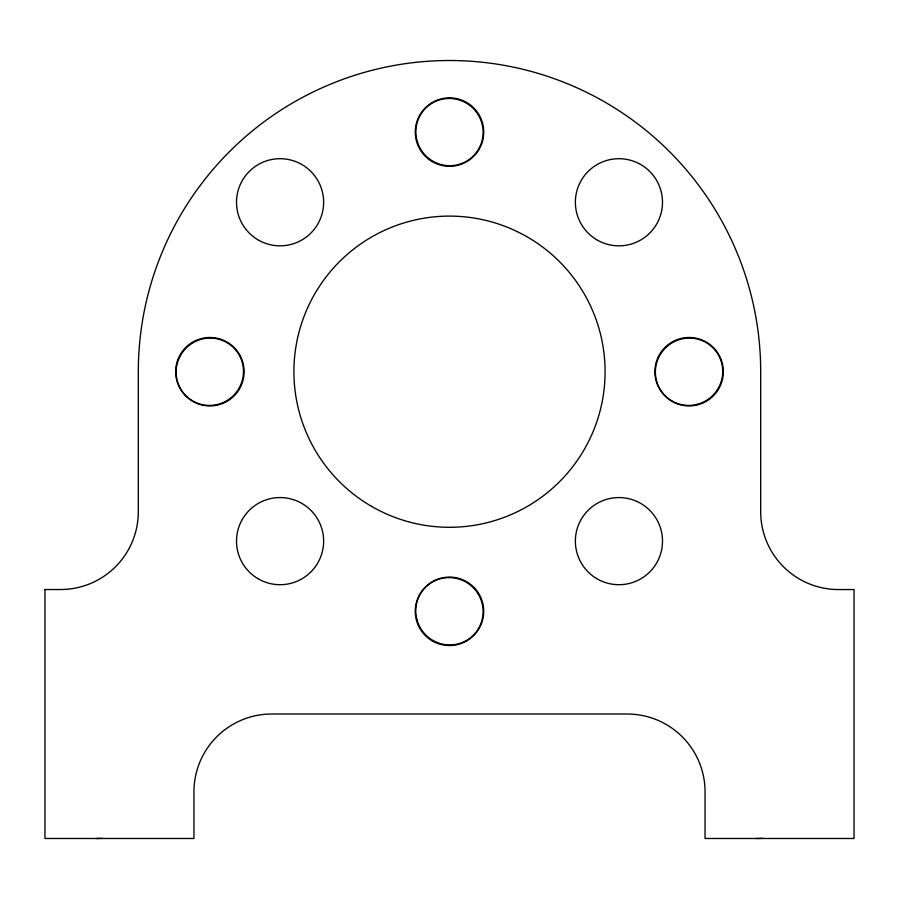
<?xml version="1.0" encoding="UTF-8"?>
<svg xmlns="http://www.w3.org/2000/svg" width="899" height="899" viewBox="0 0 899 899"><rect width="100%" height="100%" fill="white"/><g stroke="black" fill="none" stroke-linecap="round" stroke-linejoin="round"><path stroke-width="1.35" d="M762.566 838.329A33.847 3.427 -5.9 0 1 755.879 838.475M102.43 838.329A33.847 3.427 -5.9 0 1 95.744 838.475M44.95 589.53L44.95 838.486L193.948 838.486L193.948 791.805A77.797 77.797 0 0 1 271.745 714.008L627.255 714.02A77.797 77.797 0 0 1 705.052 791.817L705.052 838.486L854.05 838.486L854.05 589.542L838.497 589.542A77.797 77.797 0 0 1 760.689 511.745L760.689 371.703A311.189 311.189 0 0 0 449.5 60.514A311.189 311.189 0 0 0 138.311 371.703L138.311 511.733A77.797 77.797 0 0 1 60.514 589.53L44.95 589.53M371.399 506.272A155.594 155.594 0 0 0 605.094 372.051A155.594 155.594 0 0 0 372.006 236.774A155.594 155.594 0 0 0 371.399 506.272M672.003 401.347A34.229 34.229 0 0 0 723.347 371.703A34.229 34.229 0 0 0 672.003 342.058A34.229 34.229 0 0 0 672.003 401.347M430.554 160.595A34.229 34.229 0 0 0 483.662 134.232A34.229 34.229 0 0 0 434.284 101.418A34.229 34.229 0 0 0 430.554 160.595M192.768 401.347A34.229 34.229 0 0 0 244.112 371.703A34.229 34.229 0 0 0 192.768 342.058A34.229 34.229 0 0 0 192.768 401.347M432.385 640.965A34.229 34.229 0 0 0 483.729 611.32A34.229 34.229 0 0 0 432.385 581.675A34.229 34.229 0 0 0 432.385 640.965M596.486 239.606A43.568 43.568 0 0 0 662.496 203.039A43.568 43.568 0 0 0 597.824 164.157A43.568 43.568 0 0 0 596.486 239.606M257.62 239.606A43.568 43.568 0 0 0 323.629 203.039A43.568 43.568 0 0 0 258.957 164.157A43.568 43.568 0 0 0 257.62 239.606M257.62 578.473A43.568 43.568 0 0 0 323.629 541.906A43.568 43.568 0 0 0 258.957 503.024A43.568 43.568 0 0 0 257.62 578.473M596.486 578.473A43.568 43.568 0 0 0 662.496 541.906A43.568 43.568 0 0 0 597.824 503.024A43.568 43.568 0 0 0 596.486 578.473M473.368 155.954A33.847 33.499 45 0 0 473.189 108.397A33.847 33.499 45 0 0 425.632 108.217A33.847 33.499 45 0 0 425.811 155.774A33.847 33.499 45 0 0 473.368 155.954M697.602 404.247A33.847 33.499 -45 0 0 712.986 347.834A33.847 33.499 -45 0 0 656.573 363.218A33.847 33.499 -45 0 0 697.602 404.247M416.956 619.793A33.847 33.499 45 0 0 473.368 635.188A33.847 33.499 45 0 0 457.984 578.776A33.847 33.499 45 0 0 416.956 619.793M216.299 404.741A33.847 33.499 -45 0 0 235.19 349.374A33.847 33.499 -45 0 0 177.957 361.196A33.847 33.499 -45 0 0 216.299 404.741"/></g></svg>
